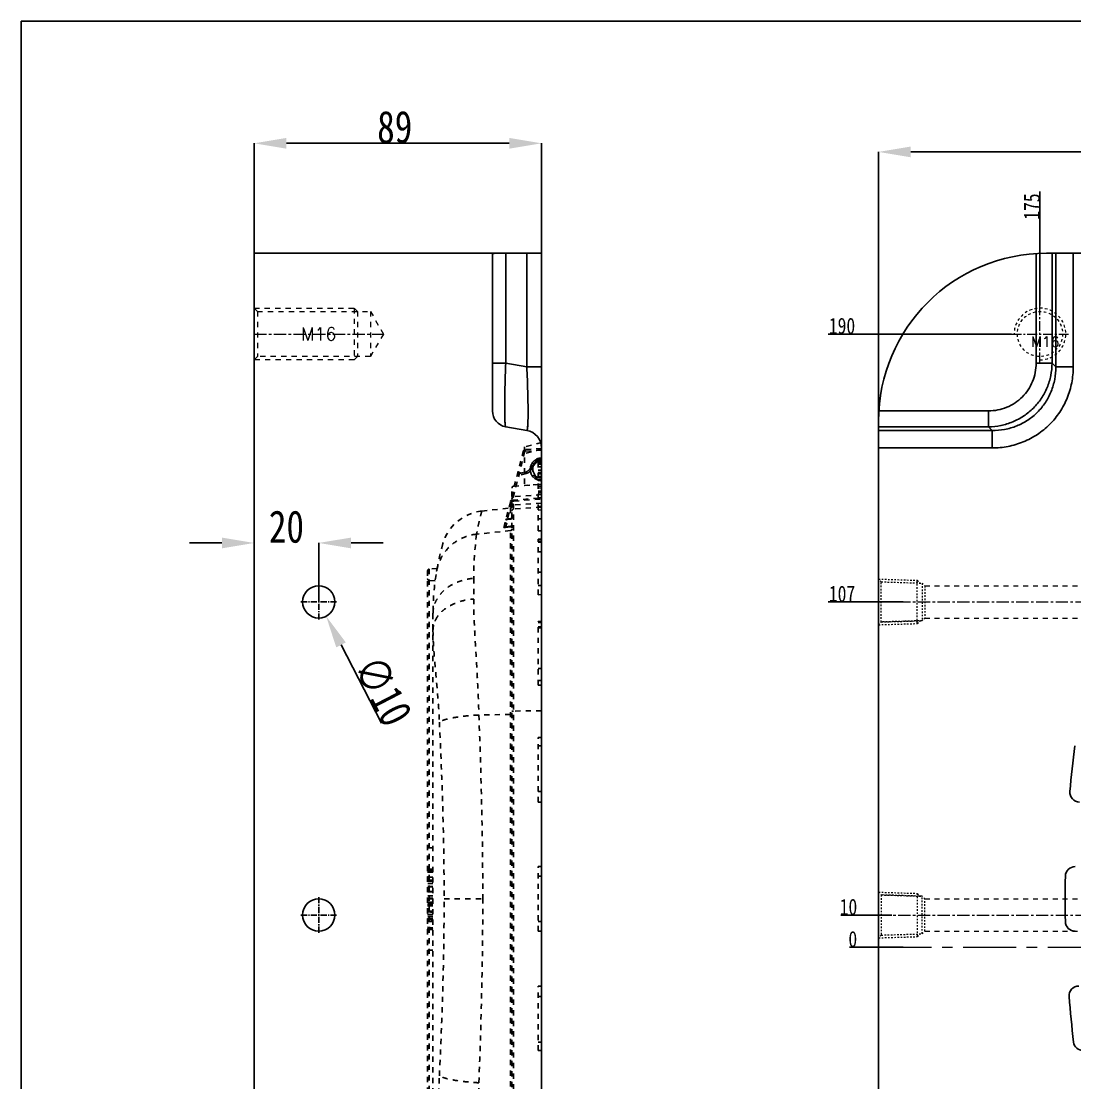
# Model space of a CAD drawing. Header units: millimetres. Extents: x -569 to 1807, y -7664 to 1724.
# Drawn here: x -18.7 to 307.6, y -3119.6 to -2790.8 of the extents above; entities that cross this region are included whole.
import ezdxf
from ezdxf.enums import TextEntityAlignment as Align

# ---------------------------------------------------------------- set-up
doc = ezdxf.new("R2010")
doc.units = ezdxf.units.MM
doc.header["$LTSCALE"] = 16.335
doc.header["$PDMODE"] = 3
doc.header["$PDSIZE"] = 0.3125
doc.linetypes.add('CENTER', pattern=[0.6, 0.375, -0.075, 0.075, -0.075])
doc.linetypes.add('HIDDEN', pattern=[0.2, 0.1, -0.1])
doc.layers.get('0').update_dxf_attribs({"linetype": 'CONTINUOUS'})
doc.layers.get('Defpoints').update_dxf_attribs({"linetype": 'CONTINUOUS'})
for name, color, linetype, lineweight in [('center', 1, 'CENTER', 9), ('cool', 153, 'HIDDEN', 9), ('screw', 33, 'CONTINUOUS', 13)]:
    doc.layers.add(name, color=color, linetype=linetype, lineweight=lineweight)
doc.layers.add('DEFAULT_2', color=8, linetype='HIDDEN')
doc.layers.add('dim', color=3, linetype='CONTINUOUS')
doc.styles.get("Standard").update_dxf_attribs({"font": 'txt', "width": 0.8})
doc.styles.add('TXT', font='txt.shx', dxfattribs={"bigfont": 'gbcbig.shx'})
doc.dimstyles.new('副本 ISO-25-1', dxfattribs={"dimtxt": 10, "dimasz": 10, "dimexe": 0, "dimexo": 0, "dimgap": 0, "dimtad": 1, "dimtxsty": 'Standard', "dimcen": 0, "dimclrd": 6, "dimclre": 6, "dimclrt": 4, "dimazin": 0, "dimtfac": 1, "dimtofl": 0, "dimtmove": 0, "dimatfit": 3, "dimfxl": 0, "dimarcsym": 0})

# ---------------------------------------------------------------- blocks, each defined once
blk = doc.blocks.new('*D295')
at = {"color": 6, "lineweight": -2}
for p, q in [((43.46, -2952.39), (33.46, -2952.39)), ((53.46, -2960.99), (53.46, -2952.39)), ((73.46, -2970.66), (73.46, -2952.39)), ((83.46, -2952.39), (93.46, -2952.39))]:
    blk.add_line(p, q, dxfattribs=at)
at = {"color": 6}
for points in [[(43.46, -2950.73), (43.46, -2954.06), (53.46, -2952.39)], [(83.46, -2950.73), (83.46, -2954.06), (73.46, -2952.39)]]:
    blk.add_solid(points, dxfattribs=at)
at = {"layer": 'Defpoints', "color": 0}
for p in [(53.46, -2952.39), (53.46, -2960.99), (73.46, -2970.66)]:
    blk.add_point(p, dxfattribs=at)
at = {"color": 4, "insert": (63.46, -2947.39), "char_height": 10, "attachment_point": 5}
blk.add_mtext('20', dxfattribs=at)
blk = doc.blocks.new('*D296')
at = {"color": 6, "lineweight": -2}
blk.add_line((92.95, -3008.24), (80.36, -2983.97), dxfattribs=at)
at = {"color": 6}
blk.add_solid([(81.84, -2983.21), (78.88, -2984.74), (75.76, -2975.1)], dxfattribs=at)
at = {"layer": 'Defpoints', "color": 0}
for p in [(71.15, -2966.22), (75.76, -2975.1)]:
    blk.add_point(p, dxfattribs=at)
at = {"color": 4, "insert": (93.4, -2998.24), "char_height": 10, "attachment_point": 5, "rotation": 297.4143}
blk.add_mtext('∅10', dxfattribs=at)
blk = doc.blocks.new('*D297')
at = {"color": 6, "lineweight": -2}
for p, q in [((53.46, -2862.66), (53.46, -2828.58)), ((132.46, -2828.58), (63.46, -2828.58)), ((142.46, -2862.66), (142.46, -2828.58))]:
    blk.add_line(p, q, dxfattribs=at)
at = {"color": 6}
for points in [[(63.46, -2826.92), (63.46, -2830.25), (53.46, -2828.58)], [(132.46, -2826.92), (132.46, -2830.25), (142.46, -2828.58)]]:
    blk.add_solid(points, dxfattribs=at)
at = {"layer": 'Defpoints', "color": 0}
for p in [(53.46, -2828.58), (53.46, -2862.66), (142.46, -2862.66)]:
    blk.add_point(p, dxfattribs=at)
at = {"color": 4, "insert": (97, -2823.58), "char_height": 10, "attachment_point": 5}
blk.add_mtext('89', dxfattribs=at)
blk = doc.blocks.new('screw_m16_g')
at = {"layer": 'screw', "color": 1, "linetype": 'CENTER', "ltscale": 0.497582}
for p, q in [((0, -8.8), (0, 8.8)), ((-8.8, 0), (8.8, 0))]:
    blk.add_line(p, q, dxfattribs=at)
at = {"layer": 'screw', "linetype": 'HIDDEN', "ltscale": 0.497582}
blk.add_circle((0, 0), 7, dxfattribs=at)
at = {"layer": 'screw', "color": 92, "linetype": 'HIDDEN', "ltscale": 0.497582}
blk.add_arc((0, 0), 8, 270, 180, dxfattribs=at)
at = {"layer": 'screw', "color": 6, "style": 'TXT'}
blk.add_text('M16', height=3.2, dxfattribs=at).set_placement((-2.72, -4))
blk = doc.blocks.new('cool_jt_f12')
at = {"layer": 'cool', "ltscale": 0.3}
for p, q in [((0, 7.0785), (0.856, 6.2225)), ((0, 7.0785), (12, 6.7035)), ((12, 6.7035), (12.856, 5.8475)), ((12, 6.7035), (12, -6.7035)), ((0.856, 6.2225), (0.856, -6.2225)), ((13.5, 5.827375), (0.856, 6.2225)), ((0.856, 6.2225), (13.5, 5.827375)), ((14.327375, 5), (13.5, 5.827375)), ((13.5, -5.827375), (13.5, 5.827375)), ((14.327375, -5), (14.327375, 5)), ((0.856, -6.2225), (0, -7.0785)), ((0.856, -6.2225), (13.5, -5.827375)), ((12, -6.7035), (12.856, -5.8475)), ((13.5, -5.827375), (14.327375, -5)), ((0, -7.0785), (12, -6.7035))]:
    blk.add_line(p, q, dxfattribs=at)
blk = doc.blocks.new('7')
at = {"layer": 'cool', "ltscale": 0.932966}
for p, q in [((72.6, -1087.21), (493.94, -1087.21)), ((72.6, -1097.21), (493.94, -1097.21))]:
    blk.add_line(p, q, dxfattribs=at)
at = {"layer": 'cool', "color": 1, "linetype": 'CENTER', "ltscale": 0.621977}
blk.add_line((58.27, -1092.21), (508.27, -1092.21), dxfattribs=at)
at = {"layer": 'cool', "ltscale": 0.932966}
blk.add_blockref('cool_jt_f12', (58.27, -1092.21), dxfattribs=at)
blk = doc.blocks.new('*D311')
at = {"color": 6, "lineweight": -2}
for p, q in [((246.82, -2922.97), (246.82, -2831.24)), ((686.82, -2831.24), (256.82, -2831.24)), ((696.82, -2914.66), (696.82, -2831.24))]:
    blk.add_line(p, q, dxfattribs=at)
at = {"color": 6}
for points in [[(256.82, -2829.57), (256.82, -2832.91), (246.82, -2831.24)], [(686.82, -2829.57), (686.82, -2832.91), (696.82, -2831.24)]]:
    blk.add_solid(points, dxfattribs=at)
at = {"layer": 'Defpoints', "color": 0}
for p in [(246.82, -2831.24), (696.82, -2914.66), (246.82, -2922.97)]:
    blk.add_point(p, dxfattribs=at)
at = {"color": 4, "insert": (489.06, -2826.24), "char_height": 10, "attachment_point": 5}
blk.add_mtext('450', dxfattribs=at)
blk = doc.blocks.new('*D301')
at = {"layer": 'Defpoints', "color": 0}
for p in [(239.86, -3077.66), (254.42, -3077.66), (471.82, -3077.66)]:
    blk.add_point(p, dxfattribs=at)
at = {"layer": 'dim', "color": 6, "lineweight": -2}
blk.add_line((254.42, -3077.66), (237.86, -3077.66), dxfattribs=at)
at = {"layer": 'dim', "color": 4, "insert": (238.86, -3075.16), "char_height": 5, "attachment_point": 5}
blk.add_mtext('0', dxfattribs=at)
blk = doc.blocks.new('*D302')
at = {"layer": 'Defpoints', "color": 0}
for p in [(239.86, -3067.66), (250.92, -3067.66), (471.82, -3077.66)]:
    blk.add_point(p, dxfattribs=at)
at = {"layer": 'dim', "color": 6, "lineweight": -2}
blk.add_line((250.92, -3067.66), (235.19, -3067.66), dxfattribs=at)
at = {"layer": 'dim', "color": 4, "insert": (237.52, -3065.16), "char_height": 5, "attachment_point": 5}
blk.add_mtext('10', dxfattribs=at)
blk = doc.blocks.new('*D303')
at = {"layer": 'Defpoints', "color": 0}
for p in [(239.86, -2970.66), (254.42, -2970.66), (471.82, -3077.66)]:
    blk.add_point(p, dxfattribs=at)
at = {"layer": 'dim', "color": 6, "lineweight": -2}
blk.add_line((254.42, -2970.66), (231.19, -2970.66), dxfattribs=at)
at = {"layer": 'dim', "color": 4, "insert": (235.52, -2968.16), "char_height": 5, "attachment_point": 5}
blk.add_mtext('107', dxfattribs=at)
blk = doc.blocks.new('*D304')
at = {"layer": 'Defpoints', "color": 0}
for p in [(239.86, -2887.66), (288.02, -2887.66, 0), (471.82, -3077.66)]:
    blk.add_point(p, dxfattribs=at)
at = {"layer": 'dim', "color": 6, "lineweight": -2}
blk.add_line((288.02, -2887.66), (231.19, -2887.66), dxfattribs=at)
at = {"layer": 'dim', "color": 4, "insert": (235.52, -2885.16), "char_height": 5, "attachment_point": 5}
blk.add_mtext('190', dxfattribs=at)
blk = doc.blocks.new('*D305')
at = {"layer": 'Defpoints', "color": 0}
for p in [(471.82, -3077.66), (239.86, -3149.66), (271.24, -3149.66)]:
    blk.add_point(p, dxfattribs=at)
at = {"layer": 'dim', "color": 6, "lineweight": -2}
blk.add_line((271.24, -3149.66), (233.19, -3149.66), dxfattribs=at)
at = {"layer": 'dim', "color": 4, "insert": (236.52, -3147.16), "char_height": 5, "attachment_point": 5}
blk.add_mtext('72', dxfattribs=at)
blk = doc.blocks.new('*D306')
at = {"layer": 'Defpoints', "color": 0}
for p in [(471.82, -3077.66), (239.86, -3227.66), (274.73, -3227.66)]:
    blk.add_point(p, dxfattribs=at)
at = {"layer": 'dim', "color": 6, "lineweight": -2}
blk.add_line((274.73, -3227.66), (231.19, -3227.66), dxfattribs=at)
at = {"layer": 'dim', "color": 4, "insert": (235.52, -3225.16), "char_height": 5, "attachment_point": 5}
blk.add_mtext('150', dxfattribs=at)
blk = doc.blocks.new('*D307')
at = {"layer": 'Defpoints', "color": 0}
for p in [(471.82, -3077.66), (296.82, -3273.7, 0), (296.82, -3305.88)]:
    blk.add_point(p, dxfattribs=at)
at = {"layer": 'dim', "color": 6, "lineweight": -2}
blk.add_line((296.82, -3273.7), (296.82, -3315.21), dxfattribs=at)
at = {"layer": 'dim', "color": 4, "insert": (294.32, -3310.55), "char_height": 5, "attachment_point": 5, "rotation": 90}
blk.add_mtext('175', dxfattribs=at)
blk = doc.blocks.new('*D308')
at = {"layer": 'Defpoints', "color": 0}
for p in [(296.82, -2852.84), (296.82, -2878.86, 0), (471.82, -3077.66)]:
    blk.add_point(p, dxfattribs=at)
at = {"layer": 'dim', "color": 6, "lineweight": -2}
blk.add_line((296.82, -2878.86), (296.82, -2843.51), dxfattribs=at)
at = {"layer": 'dim', "color": 4, "insert": (294.32, -2848.18), "char_height": 5, "attachment_point": 5, "rotation": 90}
blk.add_mtext('175', dxfattribs=at)
blk = doc.blocks.new('*D310')
at = {"layer": 'Defpoints', "color": 0}
for p in [(471.82, -3077.66), (244.5, -3267.66, 0), (288.02, -3267.66, 0)]:
    blk.add_point(p, dxfattribs=at)
at = {"layer": 'dim', "color": 6, "lineweight": -2}
blk.add_line((288.02, -3267.66), (235.84, -3267.66), dxfattribs=at)
at = {"layer": 'dim', "color": 4, "insert": (240.17, -3265.16), "char_height": 5, "attachment_point": 5}
blk.add_mtext('190', dxfattribs=at)

msp = doc.modelspace()

# ---------------------------------------------------------------- linework, layer by layer
at = {"color": 7, "linetype": 'Continuous'}
for p, q in [((53.457, -3292.658), (53.457, -2862.658)), ((53.457, -2862.658), (127.257, -2862.658)), ((127.257, -2862.756), (127.257, -2911.478)), ((128.398, -2862.658), (142.457, -2862.658)), ((131.388, -2862.658), (131.388, -2896.706)), ((137.912, -2862.658), (137.912, -2897.856)), ((142.457, -3292.658), (142.457, -2862.658)), ((295.642, -2862.756), (295.642, -2896.706)), ((298.822, -2862.658), (644.822, -2862.658)), ((300.566, -2862.658), (300.566, -2896.706)), ((301.716, -2862.658), (301.716, -2897.856)), ((307.133, -2862.658), (307.133, -2897.856)), ((127.257, -2896.706), (131.388, -2896.706)), ((131.388, -2896.706), (137.912, -2897.856)), ((295.642, -2896.706), (300.566, -2896.706)), ((300.566, -2896.706), (301.716, -2897.856)), ((142.457, -2897.856), (137.912, -2897.856)), ((307.133, -2897.856), (301.716, -2897.856)), ((280.87, -2911.478), (246.919, -2911.478)), ((280.87, -2911.478), (280.87, -2916.402)), ((137.912, -2917.552), (131.388, -2916.402)), ((246.822, -3240.658), (246.822, -2914.658)), ((280.87, -2916.402), (246.822, -2916.402)), ((280.87, -2916.402), (282.02, -2917.552)), ((282.02, -2917.552), (246.822, -2917.552)), ((282.02, -2922.969), (282.02, -2917.552)), ((282.02, -2922.969), (246.822, -2922.969))]:
    msp.add_line(p, q, dxfattribs=at)
at = {"color": 1, "linetype": 'CENTER', "ltscale": 0.310989}
for p, q in [((73.457, -2976.158), (73.457, -2965.158)), ((67.957, -2970.658), (78.957, -2970.658)), ((73.457, -3073.158), (73.457, -3062.158)), ((67.957, -3067.658), (78.957, -3067.658))]:
    msp.add_line(p, q, dxfattribs=at)
msp.add_lwpolyline([(-18.671, -2790.758), (785.938, -2790.758), (785.938, -3391.378), (-18.671, -3391.378)], close=True)
for centre in [(73.457, -2970.658), (73.457, -3067.658)]:
    msp.add_circle(centre, 5)
at = {"color": 7, "linetype": 'Continuous'}
for centre, radius, start, end in [((298.822, -2914.658), 52, 90, 180), ((132.257, -2911.478), 5, 180, 260), ((136.957, -2922.969), 5.5, 0, 80), ((684.993, -3062.658), 380.358, 172.84521, 174.98306), ((309.081, -3029.658), 3, 174.98306, 270), ((307.7, -3055.658), 3, 90, 178.9371), ((684.993, -3062.658), 380.358, 178.9371, 181.0629), ((307.7, -3069.658), 3, 181.0629, 270), ((308.829, -3092.658), 3, 90, 184.55984), ((684.993, -3062.658), 380.358, 184.55984, 186.69594), ((310.209, -3106.658), 3, 186.69594, 270)]:
    msp.add_arc(centre, radius, start, end, dxfattribs=at)
for points, knots in [([(127.257, -2862.756), (127.257, -2862.745), (127.284, -2862.722), (127.381, -2862.697), (127.597, -2862.672), (127.952, -2862.66), (128.235, -2862.658), (128.398, -2862.658)], [0, 0, 0, 0, 0.0264983, 0.0775442, 0.2688155, 0.5791253, 1, 1, 1, 1]), ([(131.388, -2896.706), (131.335, -2897.984), (131.24, -2900.491), (131.133, -2904.132), (131.065, -2907.488), (131.043, -2910.048), (131.05, -2911.857), (131.066, -2913.004), (131.093, -2913.994), (131.129, -2914.819), (131.175, -2915.472), (131.229, -2915.944), (131.285, -2916.23), (131.338, -2916.363), (131.372, -2916.399), (131.388, -2916.402)], [0, 0, 0, 0, 0.1943245, 0.3811944, 0.5534127, 0.7044248, 0.7701083, 0.8283733, 0.878696, 0.9206211, 0.9538053, 0.9780111, 0.9931676, 0.9974837, 1, 1, 1, 1]), ([(295.642, -2896.706), (295.642, -2898.63), (294.894, -2902.522), (291.618, -2907.454), (286.685, -2910.73), (282.794, -2911.478), (280.87, -2911.478)], [0, 0, 0, 0, 0.2500574, 0.5000238, 0.7499494, 1, 1, 1, 1]), ([(300.566, -2896.706), (300.556, -2897.991), (300.29, -2900.566), (299.156, -2904.276), (297.324, -2907.698), (294.861, -2910.699), (291.861, -2913.161), (288.439, -2914.993), (284.73, -2916.126), (282.155, -2916.393), (280.87, -2916.402)], [0, 0, 0, 0, 0.1249534, 0.2499694, 0.3749806, 0.5000235, 0.6250535, 0.7500376, 0.8750394, 1, 1, 1, 1]), ([(137.912, -2897.856), (137.97, -2899.143), (138.074, -2901.671), (138.192, -2905.345), (138.267, -2908.734), (138.295, -2911.699), (138.279, -2913.847), (138.237, -2915.262), (138.196, -2916.072), (138.152, -2916.636), (138.107, -2916.997), (138.075, -2917.197), (138.038, -2917.357), (138.004, -2917.469), (137.949, -2917.559), (137.912, -2917.552)], [0, 0, 0, 0, 0.1955796, 0.3841136, 0.5580998, 0.7102786, 0.8343008, 0.884169, 0.9253247, 0.9574483, 0.9700767, 0.9804018, 0.9884379, 0.9942456, 1, 1, 1, 1]), ([(307.133, -2897.856), (307.132, -2899.5), (306.818, -2902.795), (305.401, -2907.547), (303.081, -2911.933), (299.94, -2915.774), (296.1, -2918.916), (291.714, -2921.237), (286.96, -2922.654), (283.663, -2922.969), (282.02, -2922.969)], [0, 0, 0, 0, 0.1250016, 0.249986, 0.3749694, 0.4999503, 0.6249337, 0.7499373, 0.8749722, 1, 1, 1, 1]), ([(301.716, -2897.856), (301.726, -2899.148), (301.501, -2901.742), (300.416, -2905.489), (298.61, -2908.95), (296.144, -2911.978), (293.116, -2914.445), (289.654, -2916.252), (285.906, -2917.337), (283.312, -2917.563), (282.02, -2917.552)], [0, 0, 0, 0, 0.124946, 0.2499193, 0.3749259, 0.4999493, 0.6249752, 0.7500028, 0.8750276, 1, 1, 1, 1])]:
    msp.add_open_spline(points, degree=3, knots=knots, dxfattribs=at)
at = {"layer": 'center', "color": 1, "linetype": 'CENTER', "ltscale": 2.674503}
msp.add_line((246.822, -3077.658), (696.822, -3077.658), dxfattribs=at)
at = {"layer": 'DEFAULT_2', "color": 8, "linetype": 'HIDDEN'}
for p, q in [((127.257, -2862.658), (128.398, -2862.658)), ((142.457, -2921.258), (137.231, -2922.658)), ((137.231, -2922.658), (137.231, -2934.581)), ((142.457, -2923.3), (137.231, -2924.701)), ((142.457, -2923.097), (137.298, -2923.481)), ((142.457, -2923.6), (137.318, -2923.983)), ((130.801, -2947.585), (136.849, -2923.858)), ((137.318, -2923.983), (131.297, -2947.603)), ((140.929, -2926.491), (142.457, -2926.437)), ((141.041, -2926.989), (142.457, -2926.94)), ((142.457, -2927.242), (141.141, -2927.288)), ((141.457, -2948.659), (141.457, -2927.582)), ((142.457, -2927.582), (141.457, -2927.582)), ((142.457, -2927.962), (141.457, -2927.962)), ((142.457, -2928.79), (141.457, -2928.79)), ((142.457, -2929.861), (141.457, -2929.861)), ((135.287, -2931.011), (137.642, -2930.362)), ((137.758, -2930.846), (135.403, -2931.495)), ((142.457, -2930.582), (141.457, -2930.582)), ((142.457, -2930.959), (141.457, -2930.959)), ((142.457, -2931.784), (141.457, -2931.784)), ((142.457, -2932.85), (141.457, -2932.85)), ((133.311, -3189.592), (133.311, -2935.317)), ((133.779, -2934.815), (137.231, -2934.574)), ((133.779, -2938.237), (133.779, -2934.815)), ((137.231, -2934.581), (142.457, -2934.217)), ((141.455, -2934.287), (137.231, -2934.581)), ((142.457, -2934.217), (141.455, -2934.287)), ((142.457, -2934.243), (141.457, -2934.313)), ((142.457, -2934.785), (141.457, -2934.855)), ((142.457, -2935.304), (141.457, -2935.374)), ((142.457, -2936.32), (141.457, -2936.32)), ((142.457, -2936.419), (141.457, -2936.419)), ((132.992, -2940.388), (133.319, -2939.105)), ((133.779, -2938.237), (133.311, -2938.269)), ((133.375, -2939.453), (133.867, -2939.416)), ((133.465, -2939.097), (142.457, -2938.502)), ((142.457, -2937.422), (133.728, -2938.067)), ((142.457, -2940.048), (133.779, -2940.619)), ((133.867, -2939.416), (142.457, -2938.774)), ((142.457, -2936.836), (141.457, -2936.907)), ((142.457, -2938.406), (141.457, -2938.406)), ((123.971, -2942.514), (132.861, -2941.579)), ((133.027, -2940.885), (132.54, -2940.761)), ((132.861, -2941.579), (132.861, -2945.04)), ((132.992, -2940.388), (133.779, -2940.333)), ((132.993, -2940.407), (133.027, -2940.885)), ((133.779, -2940.333), (133.779, -3190.092)), ((142.457, -2941.291), (133.779, -2941.89)), ((142.457, -2941.107), (141.457, -2941.107)), ((141.457, -2942.217), (142.457, -2942.15)), ((132.861, -2945.04), (131.943, -2945.137)), ((131.969, -2944.966), (132.861, -2944.868)), ((142.457, -2944.934), (141.457, -2944.934)), ((132.861, -2948.576), (122.367, -2949.666)), ((131.297, -2947.603), (132.861, -2947.444)), ((132.861, -2947.22), (131.372, -2947.378)), ((132.861, -3182.817), (132.861, -2947.221)), ((141.457, -2948.659), (142.457, -2948.594)), ((142.457, -2951.186), (141.457, -2951.186)), ((141.457, -2968.422), (141.457, -2951.187)), ((142.457, -2951.846), (141.457, -2951.846)), ((142.457, -2952.188), (141.457, -2952.188)), ((141.457, -2955.174), (142.457, -2955.121)), ((107.181, -2960.978), (107.181, -3164.338)), ((110.122, -2960.263), (107.638, -2960.48)), ((107.638, -2960.48), (107.638, -3164.836)), ((142.457, -2961.486), (141.457, -2961.486)), ((109.511, -2964.151), (107.638, -2963.987)), ((121.446, -2963.322), (121.446, -2969.77)), ((142.457, -2965.613), (141.457, -2965.613)), ((141.457, -2968.422), (142.457, -2968.372)), ((108.846, -2974.329), (108.846, -3150.987)), ((141.457, -2996.445), (141.457, -2976.774)), ((142.457, -2976.774), (141.457, -2976.774)), ((142.457, -2977.039), (141.457, -2977.039)), ((142.457, -2978.399), (141.457, -2978.399)), ((141.457, -2978.682), (142.457, -2978.653)), ((142.457, -2991.326), (141.457, -2991.326)), ((142.457, -2995.039), (141.457, -2995.039)), ((141.457, -2996.445), (142.457, -2996.42)), ((132.861, -3005.525), (123.071, -3005.686)), ((142.457, -3004.375), (133.779, -3004.47)), ((141.457, -3032.658), (141.457, -3012.658)), ((142.457, -3012.658), (141.457, -3012.658)), ((142.457, -3015.285), (141.457, -3015.285)), ((142.457, -3029.396), (141.457, -3029.396)), ((142.457, -3032.658), (141.457, -3032.658)), ((108.846, -3046.804), (107.181, -3046.804)), ((107.181, -3053.524), (108.846, -3053.378)), ((107.181, -3053.837), (108.846, -3053.691)), ((107.181, -3053.93), (108.846, -3053.784)), ((108.846, -3053.833), (107.181, -3053.979)), ((108.846, -3053.858), (107.181, -3054.003)), ((107.181, -3054.063), (108.846, -3053.918)), ((107.181, -3054.405), (108.846, -3054.405)), ((107.181, -3054.43), (108.846, -3054.43)), ((141.457, -3072.658), (141.457, -3052.658)), ((142.457, -3052.658), (141.457, -3052.658)), ((108.846, -3055.972), (107.181, -3055.827)), ((108.846, -3056.901), (107.181, -3056.756)), ((107.181, -3056.79), (108.846, -3056.933)), ((107.181, -3056.815), (108.846, -3056.957)), ((108.846, -3057.056), (107.181, -3056.91)), ((107.181, -3057.19), (108.846, -3057.295)), ((107.181, -3057.214), (108.846, -3057.32)), ((108.846, -3057.848), (107.181, -3057.848)), ((108.846, -3057.873), (107.181, -3057.873)), ((142.457, -3055.603), (141.457, -3055.603)), ((108.846, -3058.79), (107.181, -3058.79)), ((108.846, -3058.893), (107.181, -3058.893)), ((107.181, -3060.318), (108.846, -3060.326)), ((107.181, -3060.343), (108.846, -3060.35)), ((108.846, -3060.394), (107.181, -3060.394)), ((108.846, -3060.497), (107.181, -3060.497)), ((108.846, -3061.768), (107.181, -3061.768)), ((108.846, -3062.442), (107.181, -3062.442)), ((108.846, -3062.546), (107.181, -3062.546)), ((107.181, -3062.651), (108.846, -3062.58)), ((107.181, -3062.589), (108.846, -3062.589)), ((107.181, -3062.676), (108.846, -3062.605)), ((107.181, -3062.613), (108.846, -3062.613)), ((108.846, -3063.595), (107.181, -3063.741)), ((108.846, -3063.626), (107.181, -3063.772)), ((108.846, -3063.651), (107.181, -3063.796)), ((108.846, -3063.881), (107.181, -3064.026)), ((108.846, -3063.984), (107.181, -3064.129)), ((107.181, -3064.43), (108.846, -3064.284)), ((107.181, -3064.82), (108.846, -3064.82)), ((112.291, -3062.658), (124.264, -3062.658)), ((108.846, -3066.505), (107.181, -3066.36)), ((108.846, -3066.568), (107.181, -3066.422)), ((108.846, -3066.671), (107.181, -3066.525)), ((108.846, -3066.811), (107.181, -3066.665)), ((108.846, -3066.836), (107.181, -3066.69)), ((107.181, -3067.491), (108.846, -3067.485)), ((108.846, -3068.106), (107.181, -3068.106)), ((108.846, -3068.21), (107.181, -3068.21)), ((107.181, -3068.853), (108.846, -3068.721)), ((107.181, -3069.042), (108.846, -3068.896)), ((108.846, -3069.469), (107.181, -3069.614)), ((107.181, -3069.772), (108.846, -3069.628)), ((107.181, -3071.451), (108.846, -3071.592)), ((142.457, -3069.714), (141.457, -3069.714)), ((107.181, -3071.736), (108.846, -3071.876)), ((107.181, -3071.849), (108.846, -3071.995)), ((107.181, -3071.917), (108.846, -3072.063)), ((107.181, -3071.962), (108.846, -3072.108)), ((107.181, -3071.999), (108.846, -3072.145)), ((107.181, -3072.024), (108.846, -3072.17)), ((107.181, -3072.065), (108.846, -3072.211)), ((142.457, -3072.658), (141.457, -3072.658)), ((108.846, -3078.512), (107.181, -3078.512)), ((141.457, -3109.658), (141.457, -3089.658)), ((142.457, -3089.658), (141.457, -3089.658)), ((142.457, -3092.897), (141.457, -3092.897)), ((142.457, -3107.008), (141.457, -3107.008)), ((142.457, -3109.658), (141.457, -3109.658))]:
    msp.add_line(p, q, dxfattribs=at)
for centre, radius, start, end in [((137.336, -2923.983), 0.502, 94.26092, 165.69932), ((150.85, -2870.956), 54.726, 255.52755, 255.68392), ((142.457, -2929.603), 3.518, 89.99998, 270.00002), ((142.457, -2929.603), 3.467, 116.14864, 270.00002), ((142.457, -2929.603), 3.015, 89.99998, 270.00002), ((142.429, -2929.603), 2.714, 89.40933, 270.59079), ((137.108, -2928.424), 2.01, 285.40828, 347.57126), ((137.101, -2928.433), 2.499, 285.40968, 326.90016), ((137.067, -2928.414), 2.537, 326.95707, 345.5879), ((137.142, -2928.436), 2.46, 345.65786, 347.58314), ((142.445, -2929.608), 2.972, 118.19749, 167.51289), ((142.457, -2929.603), 2.663, 119.61672, 270.00003), ((135.421, -2931.495), 0.502, 105.40828, 165.69932), ((147.679, -2883.361), 49.675, 255.42241, 255.69293), ((137.103, -2928.469), 2.466, 285.39669, 287.83847), ((133.814, -2935.316), 0.502, 94, 180), ((133.704, -2943.852), 4.411, 94.27707, 95.47665), ((133.175, -2934.751), 4.356, 271.89383, 273.82033), ((133.822, -2938.741), 0.51, 151.71513, 162.0304), ((125.442, -2956.507), 14.07, 95.99976, 163.86685), ((132.809, -2941.08), 0.502, 276, 0), ((222.238, -2963.264), 100.793, 172.24666, 180.03298), ((222.186, -2963.26), 100.741, 172.24463, 180.035), ((187.057, -2974.329), 78.211, 163.86719, 180), ((107.681, -2960.978), 0.5, 95, 180), ((123.412, -2963.425), 13.639, 166.63664, 170.27027), ((107.681, -2963.489), 0.5, 180, 265)]:
    msp.add_arc(centre, radius, start, end, dxfattribs=at)
for points, knots in [([(128.398, -2862.658), (128.236, -2862.658), (127.952, -2862.661), (127.598, -2862.672), (127.381, -2862.697), (127.284, -2862.722), (127.257, -2862.745), (127.257, -2862.756)], [0, 0, 0, 0, 0.4201647, 0.731187, 0.9225201, 0.9735525, 1, 1, 1, 1]), ([(137.912, -2917.552), (137.949, -2917.559), (138.004, -2917.469), (138.038, -2917.357), (138.075, -2917.197), (138.107, -2916.997), (138.151, -2916.637), (138.196, -2916.073), (138.237, -2915.263), (138.279, -2913.848), (138.295, -2911.701), (138.267, -2908.736), (138.192, -2905.347), (138.074, -2901.672), (137.97, -2899.143), (137.912, -2897.856)], [0, 0, 0, 0, 0.0057522, 0.011557, 0.0195897, 0.0299091, 0.0425271, 0.074631, 0.1157659, 0.1656122, 0.2896085, 0.4417713, 0.615772, 0.8043799, 1, 1, 1, 1]), ([(137.298, -2923.481), (137.295, -2923.482), (137.297, -2923.501), (137.293, -2923.524), (137.295, -2923.573), (137.297, -2923.633), (137.301, -2923.708), (137.307, -2923.826), (137.313, -2923.919), (137.318, -2923.983)], [0, 0, 0, 0, 0.020465, 0.0775079, 0.1696348, 0.2937586, 0.4450292, 0.6182515, 1, 1, 1, 1]), ([(137.295, -2923.549), (137.294, -2923.532), (137.294, -2923.509), (137.296, -2923.49), (137.297, -2923.482), (137.298, -2923.481)], [0, 0, 0, 0, 0.736683, 0.9281902, 1, 1, 1, 1]), ([(137.318, -2923.983), (137.315, -2923.94), (137.305, -2923.795), (137.296, -2923.651), (137.295, -2923.549)], [0, 0, 0, 0, 0.2978387, 1, 1, 1, 1]), ([(137.318, -2923.983), (137.258, -2923.967), (137.17, -2923.945), (137.059, -2923.916), (136.988, -2923.898), (136.933, -2923.881), (136.886, -2923.872), (136.868, -2923.861), (136.848, -2923.861), (136.849, -2923.858)], [0, 0, 0, 0, 0.3858262, 0.558787, 0.7096475, 0.8331369, 0.9246755, 0.9809522, 1, 1, 1, 1]), ([(140.929, -2926.491), (140.925, -2926.492), (140.931, -2926.511), (140.931, -2926.535), (140.943, -2926.584), (140.955, -2926.644), (140.972, -2926.72), (141, -2926.836), (141.024, -2926.927), (141.04, -2926.989)], [0, 0, 0, 0, 0.0208422, 0.078981, 0.1724286, 0.2975652, 0.4491642, 0.6217076, 1, 1, 1, 1]), ([(141.141, -2927.288), (141.112, -2927.188), (141.061, -2927.001), (141.002, -2926.781), (140.966, -2926.636), (140.946, -2926.563), (140.937, -2926.516), (140.929, -2926.496), (140.929, -2926.491)], [0, 0, 0, 0, 0.3786466, 0.7028516, 0.8283237, 0.9222724, 0.9802779, 1, 1, 1, 1]), ([(139.099, -2928.864), (139.092, -2928.863), (139.087, -2928.858), (139.07, -2928.859), (139.071, -2928.857)], [0, 0, 0, 0, 0.7430395, 1, 1, 1, 1]), ([(139.544, -2928.965), (139.493, -2928.954), (139.345, -2928.921), (139.197, -2928.888), (139.099, -2928.864)], [0, 0, 0, 0, 0.3404506, 1, 1, 1, 1]), ([(135.403, -2931.495), (135.343, -2931.48), (135.255, -2931.458), (135.144, -2931.429), (135.074, -2931.41), (135.018, -2931.394), (134.971, -2931.385), (134.953, -2931.374), (134.933, -2931.374), (134.934, -2931.371)], [0, 0, 0, 0, 0.3846697, 0.5581171, 0.7091345, 0.8327415, 0.9242746, 0.9806859, 1, 1, 1, 1]), ([(135.287, -2931.011), (135.284, -2931.012), (135.29, -2931.031), (135.29, -2931.053), (135.302, -2931.1), (135.315, -2931.159), (135.333, -2931.231), (135.362, -2931.345), (135.386, -2931.434), (135.403, -2931.495)], [0, 0, 0, 0, 0.02057, 0.0778348, 0.1699541, 0.2939577, 0.4450523, 0.6180306, 1, 1, 1, 1]), ([(135.294, -2931.064), (135.293, -2931.059), (135.29, -2931.044), (135.287, -2931.028), (135.286, -2931.018)], [0, 0, 0, 0, 0.3368473, 1, 1, 1, 1]), ([(135.318, -2931.17), (135.316, -2931.159), (135.307, -2931.124), (135.299, -2931.089), (135.294, -2931.064)], [0, 0, 0, 0, 0.2940459, 1, 1, 1, 1]), ([(135.403, -2931.495), (135.395, -2931.466), (135.366, -2931.358), (135.337, -2931.249), (135.318, -2931.17)], [0, 0, 0, 0, 0.2728286, 1, 1, 1, 1]), ([(137.758, -2930.846), (137.74, -2930.783), (137.716, -2930.692), (137.687, -2930.578), (137.67, -2930.509), (137.657, -2930.453), (137.645, -2930.406), (137.645, -2930.383), (137.638, -2930.363), (137.642, -2930.362)], [0, 0, 0, 0, 0.3978651, 0.5667589, 0.7064602, 0.8227233, 0.916313, 0.9776117, 1, 1, 1, 1]), ([(137.642, -2930.362), (137.638, -2930.363), (137.645, -2930.383), (137.645, -2930.406), (137.657, -2930.453), (137.67, -2930.509), (137.687, -2930.578), (137.716, -2930.692), (137.74, -2930.783), (137.758, -2930.846)], [0, 0, 0, 0, 0.0223877, 0.0836848, 0.1772728, 0.293535, 0.4332362, 0.6021302, 1, 1, 1, 1]), ([(132.848, -2939.553), (132.85, -2939.544), (132.881, -2939.53), (132.931, -2939.514), (133.014, -2939.496), (133.075, -2939.486), (133.11, -2939.481)], [0, 0, 0, 0, 0.1018795, 0.3104519, 0.6159552, 1, 1, 1, 1]), ([(133.319, -2939.105), (133.214, -2939.108), (133.016, -2939.172), (132.901, -2939.344), (132.88, -2939.427)], [0, 0, 0, 0, 0.5510984, 1, 1, 1, 1]), ([(133.11, -2939.481), (133.124, -2939.479), (133.181, -2939.472), (133.239, -2939.465), (133.283, -2939.461)], [0, 0, 0, 0, 0.2378168, 1, 1, 1, 1]), ([(133.311, -2938.286), (133.274, -2938.293), (133.225, -2938.302), (133.177, -2938.319), (133.16, -2938.329), (133.159, -2938.334)], [0, 0, 0, 0, 0.693881, 0.8974946, 1, 1, 1, 1]), ([(133.311, -2938.578), (133.311, -2938.462), (133.38, -2938.281), (133.556, -2938.125), (133.668, -2938.075), (133.727, -2938.07)], [0, 0, 0, 0, 0.4984951, 0.7486066, 1, 1, 1, 1]), ([(133.779, -2938.237), (133.696, -2938.242), (133.53, -2938.298), (133.412, -2938.426), (133.372, -2938.499)], [0, 0, 0, 0, 0.5000111, 1, 1, 1, 1]), ([(123.971, -2942.514), (123.969, -2942.514), (123.971, -2942.529), (123.96, -2942.545), (123.953, -2942.583), (123.938, -2942.631), (123.92, -2942.695), (123.889, -2942.807), (123.841, -2942.983), (123.772, -2943.236), (123.688, -2943.545), (123.592, -2943.911), (123.439, -2944.508), (123.223, -2945.394), (122.944, -2946.622), (122.647, -2948.069), (122.46, -2949.11), (122.367, -2949.666)], [0, 0, 0, 0, 0.0010008, 0.0039994, 0.0089931, 0.0159793, 0.0249553, 0.0359185, 0.0637953, 0.0995875, 0.1432677, 0.1947785, 0.2540529, 0.3956468, 0.5675746, 0.7692236, 1, 1, 1, 1]), ([(132.54, -2940.761), (132.565, -2940.662), (132.683, -2940.473), (132.89, -2940.397), (132.992, -2940.388)], [0, 0, 0, 0, 0.4992231, 1, 1, 1, 1]), ([(133.311, -2940.882), (133.311, -2940.743), (133.434, -2940.488), (133.666, -2940.356), (133.779, -2940.333)], [0, 0, 0, 0, 0.547363, 1, 1, 1, 1]), ([(133.311, -2941.122), (133.311, -2941.038), (133.354, -2940.868), (133.474, -2940.74), (133.545, -2940.695)], [0, 0, 0, 0, 0.5001332, 1, 1, 1, 1]), ([(133.779, -2941.89), (133.656, -2941.899), (133.41, -2942.011), (133.311, -2942.264), (133.311, -2942.386)], [0, 0, 0, 0, 0.5019924, 1, 1, 1, 1]), ([(131.396, -2945.249), (131.398, -2945.24), (131.431, -2945.227), (131.482, -2945.21), (131.568, -2945.191), (131.632, -2945.179), (131.668, -2945.173)], [0, 0, 0, 0, 0.0980638, 0.3074396, 0.6149464, 1, 1, 1, 1]), ([(131.969, -2944.966), (131.904, -2944.973), (131.782, -2944.988), (131.638, -2945.012), (131.544, -2945.033), (131.492, -2945.047), (131.46, -2945.059), (131.442, -2945.069), (131.441, -2945.075)], [0, 0, 0, 0, 0.3622523, 0.6772356, 0.8028163, 0.9006972, 0.9669625, 1, 1, 1, 1]), ([(131.668, -2945.173), (131.689, -2945.17), (131.781, -2945.156), (131.873, -2945.144), (131.943, -2945.137)], [0, 0, 0, 0, 0.23694, 1, 1, 1, 1]), ([(132.861, -2944.868), (132.981, -2944.855), (133.219, -2944.734), (133.311, -2944.485), (133.311, -2944.364)], [0, 0, 0, 0, 0.4998745, 1, 1, 1, 1]), ([(133.311, -2944.537), (133.311, -2944.619), (133.27, -2944.785), (133.155, -2944.912), (133.087, -2944.957)], [0, 0, 0, 0, 0.5000456, 1, 1, 1, 1]), ([(122.367, -2949.666), (120.902, -2949.812), (117.925, -2950.588), (114.037, -2953.127), (111.205, -2956.789), (110.216, -2959.684), (109.97, -2961.12)], [0, 0, 0, 0, 0.2445979, 0.5017264, 0.7578417, 1, 1, 1, 1]), ([(131.297, -2947.603), (131.234, -2947.609), (131.118, -2947.619), (130.954, -2947.619), (130.869, -2947.62), (130.797, -2947.598), (130.801, -2947.585)], [0, 0, 0, 0, 0.3790207, 0.7035099, 0.9193157, 1, 1, 1, 1]), ([(130.857, -2947.363), (130.854, -2947.377), (130.93, -2947.397), (131.016, -2947.397), (131.188, -2947.396), (131.307, -2947.385), (131.372, -2947.378)], [0, 0, 0, 0, 0.0805857, 0.2981872, 0.6234829, 1, 1, 1, 1]), ([(133.311, -2946.715), (133.311, -2946.836), (133.22, -2947.086), (132.981, -2947.207), (132.861, -2947.22)], [0, 0, 0, 0, 0.5002542, 1, 1, 1, 1]), ([(132.861, -2948.576), (132.98, -2948.564), (133.217, -2948.448), (133.311, -2948.201), (133.311, -2948.082)], [0, 0, 0, 0, 0.5019495, 1, 1, 1, 1]), ([(108.846, -2974.329), (108.846, -2973.692), (108.995, -2972.369), (109.667, -2970.415), (110.832, -2968.54), (112.437, -2966.84), (114.424, -2965.427), (117.38, -2963.996), (119.825, -2963.456), (121.446, -2963.322)], [0, 0, 0, 0, 0.1044537, 0.2161658, 0.3360788, 0.4635045, 0.5969528, 0.7334353, 1, 1, 1, 1]), ([(108.846, -2979.435), (108.846, -2978.874), (108.997, -2977.702), (109.678, -2975.977), (110.85, -2974.331), (112.459, -2972.842), (114.444, -2971.609), (117.41, -2970.352), (119.833, -2969.887), (121.446, -2969.77)], [0, 0, 0, 0, 0.0970195, 0.2021951, 0.3177912, 0.4438931, 0.5791883, 0.720115, 1, 1, 1, 1]), ([(121.446, -2969.77), (121.446, -2972.393), (121.633, -2977.93), (122.143, -2986.597), (122.697, -2995.943), (122.973, -3002.384), (123.071, -3005.686)], [0, 0, 0, 0, 0.2188626, 0.4620845, 0.7244252, 1, 1, 1, 1]), ([(110.281, -2975.162), (109.817, -2975.815), (109.098, -2977.186), (108.846, -2978.716), (108.846, -2979.435)], [0, 0, 0, 0, 0.5270736, 1, 1, 1, 1]), ([(108.846, -2979.435), (108.846, -2981.486), (109.073, -2985.837), (109.692, -2992.665), (110.364, -3000.086), (110.712, -3005.225), (110.833, -3007.868)], [0, 0, 0, 0, 0.2158566, 0.4580362, 0.721599, 1, 1, 1, 1]), ([(123.071, -3005.686), (121.664, -3005.76), (118.994, -3005.967), (115.821, -3006.389), (113.65, -3006.829), (112.423, -3007.153), (111.506, -3007.481), (111.015, -3007.734), (110.833, -3007.868)], [0, 0, 0, 0, 0.3377298, 0.6419031, 0.7667307, 0.8685853, 0.9458866, 1, 1, 1, 1]), ([(123.071, -3005.686), (123.411, -3015.147), (124.029, -3034.133), (124.264, -3053.13), (124.264, -3062.658)], [0, 0, 0, 0, 0.4983883, 1, 1, 1, 1]), ([(132.861, -3005.525), (132.92, -3005.524), (133.026, -3005.52), (133.17, -3005.503), (133.254, -3005.486), (133.311, -3005.462), (133.311, -3005.447)], [0, 0, 0, 0, 0.3780331, 0.6936182, 0.9060133, 1, 1, 1, 1]), ([(133.779, -3004.47), (133.718, -3004.471), (133.609, -3004.474), (133.458, -3004.491), (133.371, -3004.508), (133.311, -3004.533), (133.311, -3004.548)], [0, 0, 0, 0, 0.376069, 0.6923837, 0.9060136, 1, 1, 1, 1]), ([(110.833, -3007.868), (111.249, -3016.961), (112.003, -3035.217), (112.291, -3053.489), (112.291, -3062.658)], [0, 0, 0, 0, 0.4981809, 1, 1, 1, 1]), ([(107.181, -3055.828), (107.254, -3055.835), (107.379, -3055.863), (107.562, -3055.873), (107.782, -3055.856), (107.944, -3055.897), (108.053, -3055.907)], [0, 0, 0, 0, 0.2503006, 0.4373605, 0.6251648, 1, 1, 1, 1]), ([(108.053, -3055.907), (108.119, -3055.913), (108.233, -3055.939), (108.4, -3055.947), (108.6, -3055.932), (108.747, -3055.97), (108.846, -3055.979)], [0, 0, 0, 0, 0.2503018, 0.4373626, 0.6251654, 1, 1, 1, 1]), ([(110.833, -3117.448), (111.249, -3108.355), (112.003, -3090.099), (112.291, -3071.827), (112.291, -3062.658)], [0, 0, 0, 0, 0.4981809, 1, 1, 1, 1]), ([(123.071, -3119.631), (123.411, -3110.17), (124.029, -3091.183), (124.264, -3072.187), (124.264, -3062.658)], [0, 0, 0, 0, 0.4983883, 1, 1, 1, 1]), ([(107.181, -3071.877), (107.254, -3071.883), (107.38, -3071.908), (107.562, -3071.917), (107.782, -3071.902), (107.944, -3071.939), (108.053, -3071.948)], [0, 0, 0, 0, 0.2502465, 0.4373897, 0.6251373, 1, 1, 1, 1]), ([(108.053, -3071.948), (108.119, -3071.953), (108.234, -3071.976), (108.4, -3071.984), (108.599, -3071.971), (108.747, -3072.004), (108.846, -3072.012)], [0, 0, 0, 0, 0.2502461, 0.4373889, 0.6251369, 1, 1, 1, 1]), ([(108.846, -3145.882), (108.846, -3143.83), (109.073, -3139.479), (109.692, -3132.651), (110.364, -3125.23), (110.712, -3120.091), (110.833, -3117.448)], [0, 0, 0, 0, 0.2158566, 0.4580362, 0.721599, 1, 1, 1, 1]), ([(123.071, -3119.631), (121.664, -3119.556), (118.994, -3119.349), (115.821, -3118.927), (113.65, -3118.487), (112.423, -3118.164), (111.506, -3117.836), (111.015, -3117.582), (110.833, -3117.448)], [0, 0, 0, 0, 0.3377298, 0.6419031, 0.7667307, 0.8685853, 0.9458866, 1, 1, 1, 1]), ([(121.446, -3155.547), (121.446, -3152.923), (121.633, -3147.386), (122.143, -3138.719), (122.697, -3129.374), (122.973, -3122.932), (123.071, -3119.631)], [0, 0, 0, 0, 0.2188626, 0.4620845, 0.7244252, 1, 1, 1, 1])]:
    msp.add_open_spline(points, degree=3, knots=knots, dxfattribs=at)
for points in [[(133.336, -2938.584), (133.32, -2938.634), (133.311, -2938.688), (133.311, -2938.741)], [(133.027, -2940.885), (133.121, -2940.872), (133.217, -2940.877), (133.311, -2940.882)], [(133.373, -2942.147), (133.333, -2942.219), (133.311, -2942.304), (133.311, -2942.386)], [(133.545, -2940.695), (133.614, -2940.651), (133.697, -2940.624), (133.779, -2940.619)], [(133.087, -2944.957), (133.021, -2945.002), (132.941, -2945.031), (132.861, -2945.04)], [(132.861, -2947.444), (132.93, -2947.437), (132.998, -2947.415), (133.057, -2947.381)], [(133.057, -2947.381), (133.139, -2947.335), (133.209, -2947.262), (133.253, -2947.179)], [(133.253, -2947.179), (133.29, -2947.107), (133.311, -2947.023), (133.311, -2946.942)], [(108.846, -3053.429), (108.291, -3053.474), (107.736, -3053.519), (107.181, -3053.564)], [(108.846, -3069.463), (108.291, -3069.513), (107.736, -3069.563), (107.181, -3069.613)]]:
    msp.add_open_spline(points, degree=3, dxfattribs=at)
at = {"layer": 'screw', "color": 92, "linetype": 'HIDDEN', "ltscale": 0.995164}
for p, q in [((53.457, -2879.658), (84.457, -2879.658)), ((84.457, -2879.658), (85.457, -2880.658)), ((84.457, -2879.658), (84.457, -2895.658)), ((85.457, -2880.658), (85.457, -2894.658)), ((84.457, -2895.658), (53.457, -2895.658)), ((85.457, -2894.658), (84.457, -2895.658))]:
    msp.add_line(p, q, dxfattribs=at)
at = {"layer": 'screw', "linetype": 'HIDDEN', "ltscale": 0.995164}
for p, q in [((53.457, -2879.658), (54.457, -2880.658)), ((54.457, -2880.658), (54.457, -2894.658)), ((54.457, -2880.658), (89.457, -2880.658)), ((89.457, -2880.658), (93.498, -2887.658)), ((89.457, -2880.658), (89.457, -2894.658)), ((93.498, -2887.658), (89.457, -2894.658)), ((54.457, -2894.658), (53.457, -2895.658)), ((89.457, -2894.658), (54.457, -2894.658))]:
    msp.add_line(p, q, dxfattribs=at)
at = {"layer": 'screw', "color": 1, "linetype": 'CENTER', "ltscale": 0.621977}
msp.add_line((53.457, -2887.658), (93.498, -2887.658), dxfattribs=at)

# ---------------------------------------------------------------- block references
at = {"xscale": -1, "rotation": 180}
msp.add_blockref('7', (188.555, -4062.868), dxfattribs=at)
msp.add_blockref('7', (188.555, -1975.448))
at = {"layer": 'screw'}
msp.add_blockref('screw_m16_g', (296.822, -2887.658), dxfattribs=at)

# ---------------------------------------------------------------- texts
at = {"layer": 'screw', "color": 222, "linetype": 'HIDDEN', "ltscale": 0.995164, "style": 'TXT'}
msp.add_text('M16', height=4, dxfattribs=at).set_placement((73.477, -2887.658), align=Align.MIDDLE)

# ---------------------------------------------------------------- dimensions: what is measured, and where the dimension line sits
for base, p1, p2, picture, middle in [((53.457, -2828.585), (142.457, -2862.658), (53.457, -2862.658), '*D297', (97, -2828.585)), ((246.822, -2831.241), (696.822, -2914.658), (246.822, -2922.969), '*D311', (489.062, -2831.241)), ((53.457, -2952.393), (73.457, -2970.658), (53.457, -2960.989), '*D295', (63.457, -2952.393))]:
    dim = msp.add_linear_dim(base=base, p1=p1, p2=p2, dimstyle='副本 ISO-25-1', override={"dimfxl": 1.25, "dimarcsym": 1})
    dim.commit()
    dim.dimension.update_dxf_attribs({"geometry": picture, "text_midpoint": middle, "dimtype": 160})
dim = msp.add_diameter_dim_2p(p1=(71.155, -2966.22), p2=(75.759, -2975.097), dimstyle='副本 ISO-25-1', override={"dimfxl": 1.25, "dimarcsym": 1})
dim.commit()
dim.dimension.update_dxf_attribs({"geometry": '*D296', "text_midpoint": (93.396, -2998.242)})
at = {"layer": 'dim'}
for feature_location, offset, dtype, origin, picture, middle in [((296.822, -2878.858, 0), (0, 26.016), 1, (471.822, -3077.658), '*D308', (294.322, -2848.176)), ((288.022, -2887.658, 0), (-48.165, 0), 0, (471.822, -3077.658), '*D304', (235.523, -2885.158)), ((254.425, -2970.658), (-14.568, 0), 0, (471.822, -3077.658), '*D303', (235.523, -2968.158)), ((250.924, -3067.658), (-11.067, 0), 0, (471.822, -3077.658), '*D302', (237.523, -3065.158)), ((254.42496232, -3077.658228731), (-14.568177513, 0), 0, (471.82180398, -3077.658228731), '*D301', (238.856784807, -3075.158228731)), ((274.73, -3227.658), (-34.873, 0), 0, (471.822, -3077.658), '*D306', (235.523, -3225.158)), ((271.245, -3149.658), (-31.388, 0), 0, (471.822, -3077.658), '*D305', (236.523, -3147.158)), ((288.022, -3267.658, 0), (-43.517, 0), 0, (471.822, -3077.658), '*D310', (240.171, -3265.158)), ((296.822, -3273.702, 0), (0, -32.179), 1, (471.822, -3077.658), '*D307', (294.322, -3310.548))]:
    dim = msp.add_ordinate_dim(feature_location=feature_location, offset=offset, dtype=dtype, origin=origin, dimstyle='副本 ISO-25-1', override={"dimtxt": 5, "dimasz": 2, "dimfxl": 1.25, "dimarcsym": 1}, dxfattribs=at)
    dim.commit()
    dim.dimension.update_dxf_attribs({"geometry": picture, "text_midpoint": middle})

doc.saveas('drawing.dxf')
